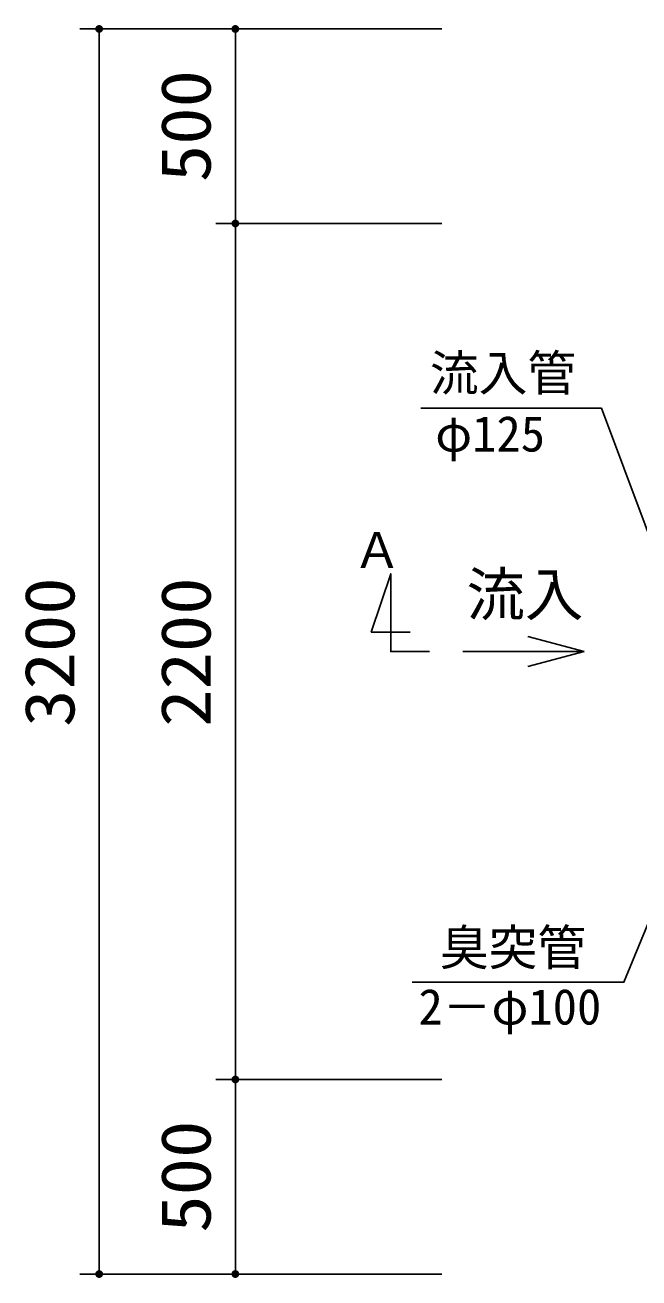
# Model space of a CAD drawing. Units: millimetres, scale not verified. Extents: x -14850 to 14850, y -10500 to 10500.
# Drawn here: x -12266 to -10688, y -910 to 2310 of the extents above; entities that cross this region are included whole.
import ezdxf
from ezdxf.enums import TextEntityAlignment as Align

# ---------------------------------------------------------------- set-up
doc = ezdxf.new("R2010")
doc.units = ezdxf.units.MM
doc.header["$LTSCALE"] = 50
doc.layers.add('0-3_空気管', color=3, linetype='Continuous', lineweight=25)
doc.layers.add('0-5_製作', color=5, linetype='Continuous', lineweight=25)
doc.styles.add('ＭＳ ゴシック', font='')
doc.styles.get('ＭＳ ゴシック').set_extended_font_data('MS Gothic')

msp = doc.modelspace()

# ---------------------------------------------------------------- linework, layer by layer
at = {"layer": '0-3_空気管'}
for p, q in [((-10783.86, 1325.13), (-11248.33, 1325.13)), ((-10573.66, 762.36), (-10783.86, 1325.13)), ((-10828.46, 699.86), (-10973.35, 738.68)), ((-10828.46, 699.86), (-11140.58, 699.86)), ((-10828.46, 699.86), (-10973.35, 661.03))]:
    msp.add_line(p, q, dxfattribs=at)
for points in [[(-11225.67, 699.86), (-11325.67, 699.86), (-11325.67, 899.86), (-11375.67, 749.86), (-11275.67, 749.86)], [(-10499.01, 399.86), (-10726.18, -150.34), (-11270.38, -150.34)]]:
    msp.add_lwpolyline(points, dxfattribs=at)
at = {"layer": '0-5_製作', "color": 2}
for p, q in [((-12125.02, 2299.86), (-11194.57, 2299.86)), ((-12075.02, 2299.86), (-12075.02, -900.14)), ((-11725.02, 2299.86), (-11725.02, 1799.86)), ((-11775.02, 1799.86), (-11194.57, 1799.86)), ((-11725.02, 1799.86), (-11725.02, -400.14)), ((-11775.02, -400.14), (-11194.57, -400.14)), ((-11725.02, -400.14), (-11725.02, -900.14)), ((-12125.02, -900.14), (-11194.57, -900.14))]:
    msp.add_line(p, q, dxfattribs=at)
at = {"layer": '0-5_製作'}
for points in [[(-12084.07, 2304.11), (-12085.02, 2299.86), (-12084.53, 2302.95)], [(-12084.07, 2304.11), (-12075.02, 2299.86), (-12085.02, 2299.86)], [(-12084.53, 2302.95), (-12085.02, 2299.86), (-12085, 2300.48)], [(-12075.02, 2299.86), (-12084.95, 2298.6), (-12085.02, 2299.86)], [(-12084.53, 2302.95), (-12085, 2300.48), (-12084.85, 2301.73)], [(-12075.02, 2299.86), (-12084.71, 2297.37), (-12084.95, 2298.6)], [(-12075.02, 2299.86), (-12084.32, 2296.17), (-12084.71, 2297.37)], [(-12075.02, 2299.86), (-12083.79, 2295.04), (-12084.32, 2296.17)], [(-12083.47, 2305.21), (-12075.02, 2299.86), (-12084.07, 2304.11)], [(-12075.02, 2299.86), (-12083.11, 2293.98), (-12083.79, 2295.04)], [(-12082.73, 2306.23), (-12075.02, 2299.86), (-12083.47, 2305.21)], [(-12075.02, 2299.86), (-12082.31, 2293.01), (-12083.11, 2293.98)], [(-12081.87, 2307.15), (-12075.02, 2299.86), (-12082.73, 2306.23)], [(-12075.02, 2299.86), (-12081.4, 2292.15), (-12082.31, 2293.01)], [(-12080.9, 2307.95), (-12075.02, 2299.86), (-12081.87, 2307.15)], [(-12075.02, 2299.86), (-12080.38, 2291.41), (-12081.4, 2292.15)], [(-12079.84, 2308.62), (-12075.02, 2299.86), (-12080.9, 2307.95)], [(-12075.02, 2299.86), (-12079.28, 2290.81), (-12080.38, 2291.41)], [(-12078.71, 2309.15), (-12075.02, 2299.86), (-12079.84, 2308.62)], [(-12075.02, 2299.86), (-12078.11, 2290.35), (-12079.28, 2290.81)], [(-12077.51, 2309.54), (-12075.02, 2299.86), (-12078.71, 2309.15)], [(-12075.02, 2299.86), (-12076.9, 2290.03), (-12078.11, 2290.35)], [(-12076.28, 2309.78), (-12075.02, 2299.86), (-12077.51, 2309.54)], [(-12075.02, 2299.86), (-12075.65, 2289.88), (-12076.9, 2290.03)], [(-12075.02, 2309.86), (-12075.02, 2299.86), (-12076.28, 2309.78)], [(-12075.02, 2289.86), (-12075.65, 2289.88), (-12075.02, 2299.86)], [(-12074.4, 2309.84), (-12075.02, 2299.86), (-12075.02, 2309.86)], [(-12073.15, 2309.68), (-12075.02, 2299.86), (-12074.4, 2309.84)], [(-12071.93, 2309.37), (-12075.02, 2299.86), (-12073.15, 2309.68)], [(-12071.93, 2309.37), (-12065.02, 2299.86), (-12075.02, 2299.86)], [(-12065.02, 2299.86), (-12075.02, 2289.86), (-12075.02, 2299.86)], [(-12065.02, 2299.86), (-12073.77, 2289.93), (-12075.02, 2289.86)], [(-12065.02, 2299.86), (-12072.54, 2290.17), (-12073.77, 2289.93)], [(-12065.02, 2299.86), (-12071.34, 2290.56), (-12072.54, 2290.17)], [(-12070.77, 2308.9), (-12065.02, 2299.86), (-12071.93, 2309.37)], [(-12065.02, 2299.86), (-12070.21, 2291.09), (-12071.34, 2290.56)], [(-12069.67, 2308.3), (-12065.02, 2299.86), (-12070.77, 2308.9)], [(-12065.02, 2299.86), (-12069.15, 2291.77), (-12070.21, 2291.09)], [(-12068.65, 2307.56), (-12065.02, 2299.86), (-12069.67, 2308.3)], [(-12065.02, 2299.86), (-12068.18, 2292.57), (-12069.15, 2291.77)], [(-12067.73, 2306.7), (-12065.02, 2299.86), (-12068.65, 2307.56)], [(-12065.02, 2299.86), (-12067.32, 2293.48), (-12068.18, 2292.57)], [(-12066.93, 2305.73), (-12065.02, 2299.86), (-12067.73, 2306.7)], [(-12065.02, 2299.86), (-12066.58, 2294.5), (-12067.32, 2293.48)], [(-12066.26, 2304.67), (-12065.02, 2299.86), (-12066.93, 2305.73)], [(-12065.02, 2299.86), (-12065.98, 2295.6), (-12066.58, 2294.5)], [(-12065.73, 2303.54), (-12065.02, 2299.86), (-12066.26, 2304.67)], [(-12065.02, 2299.86), (-12065.51, 2296.77), (-12065.98, 2295.6)], [(-12065.34, 2302.34), (-12065.02, 2299.86), (-12065.73, 2303.54)], [(-12065.04, 2299.23), (-12065.51, 2296.77), (-12065.02, 2299.86)], [(-12065.04, 2299.23), (-12065.2, 2297.98), (-12065.51, 2296.77)], [(-12065.1, 2301.11), (-12065.02, 2299.86), (-12065.34, 2302.34)], [(-11734.07, 2304.11), (-11735.02, 2299.86), (-11735, 2300.48)], [(-11734.07, 2304.11), (-11725.02, 2299.86), (-11735.02, 2299.86)], [(-11725.02, 2299.86), (-11734.95, 2298.6), (-11735.02, 2299.86)], [(-11734.07, 2304.11), (-11735, 2300.48), (-11734.53, 2302.95)], [(-11734.53, 2302.95), (-11735, 2300.48), (-11734.85, 2301.73)], [(-11725.02, 2299.86), (-11734.71, 2297.37), (-11734.95, 2298.6)], [(-11725.02, 2299.86), (-11734.32, 2296.17), (-11734.71, 2297.37)], [(-11725.02, 2299.86), (-11733.79, 2295.04), (-11734.32, 2296.17)], [(-11733.47, 2305.21), (-11725.02, 2299.86), (-11734.07, 2304.11)], [(-11725.02, 2299.86), (-11733.11, 2293.98), (-11733.79, 2295.04)], [(-11732.73, 2306.23), (-11725.02, 2299.86), (-11733.47, 2305.21)], [(-11725.02, 2299.86), (-11732.31, 2293.01), (-11733.11, 2293.98)], [(-11731.87, 2307.15), (-11725.02, 2299.86), (-11732.73, 2306.23)], [(-11725.02, 2299.86), (-11731.4, 2292.15), (-11732.31, 2293.01)], [(-11730.9, 2307.95), (-11725.02, 2299.86), (-11731.87, 2307.15)], [(-11725.02, 2299.86), (-11730.38, 2291.41), (-11731.4, 2292.15)], [(-11729.84, 2308.62), (-11725.02, 2299.86), (-11730.9, 2307.95)], [(-11725.02, 2299.86), (-11729.28, 2290.81), (-11730.38, 2291.41)], [(-11728.71, 2309.15), (-11725.02, 2299.86), (-11729.84, 2308.62)], [(-11725.02, 2299.86), (-11728.11, 2290.35), (-11729.28, 2290.81)], [(-11727.51, 2309.54), (-11725.02, 2299.86), (-11728.71, 2309.15)], [(-11725.02, 2299.86), (-11726.9, 2290.03), (-11728.11, 2290.35)], [(-11726.28, 2309.78), (-11725.02, 2299.86), (-11727.51, 2309.54)], [(-11725.02, 2289.86), (-11726.9, 2290.03), (-11725.02, 2299.86)], [(-11725.02, 2289.86), (-11725.65, 2289.88), (-11726.9, 2290.03)], [(-11725.02, 2309.86), (-11725.02, 2299.86), (-11726.28, 2309.78)], [(-11724.4, 2309.84), (-11725.02, 2299.86), (-11725.02, 2309.86)], [(-11723.15, 2309.68), (-11725.02, 2299.86), (-11724.4, 2309.84)], [(-11721.93, 2309.37), (-11725.02, 2299.86), (-11723.15, 2309.68)], [(-11721.93, 2309.37), (-11715.02, 2299.86), (-11725.02, 2299.86)], [(-11715.02, 2299.86), (-11725.02, 2289.86), (-11725.02, 2299.86)], [(-11715.02, 2299.86), (-11723.77, 2289.93), (-11725.02, 2289.86)], [(-11715.02, 2299.86), (-11722.54, 2290.17), (-11723.77, 2289.93)], [(-11715.02, 2299.86), (-11721.34, 2290.56), (-11722.54, 2290.17)], [(-11720.77, 2308.9), (-11715.02, 2299.86), (-11721.93, 2309.37)], [(-11715.02, 2299.86), (-11720.21, 2291.09), (-11721.34, 2290.56)], [(-11719.67, 2308.3), (-11715.02, 2299.86), (-11720.77, 2308.9)], [(-11715.02, 2299.86), (-11719.15, 2291.77), (-11720.21, 2291.09)], [(-11718.65, 2307.56), (-11715.02, 2299.86), (-11719.67, 2308.3)], [(-11715.02, 2299.86), (-11718.18, 2292.57), (-11719.15, 2291.77)], [(-11717.73, 2306.7), (-11715.02, 2299.86), (-11718.65, 2307.56)], [(-11715.02, 2299.86), (-11717.32, 2293.48), (-11718.18, 2292.57)], [(-11716.93, 2305.73), (-11715.02, 2299.86), (-11717.73, 2306.7)], [(-11715.02, 2299.86), (-11716.58, 2294.5), (-11717.32, 2293.48)], [(-11716.26, 2304.67), (-11715.02, 2299.86), (-11716.93, 2305.73)], [(-11715.02, 2299.86), (-11715.98, 2295.6), (-11716.58, 2294.5)], [(-11715.73, 2303.54), (-11715.02, 2299.86), (-11716.26, 2304.67)], [(-11715.02, 2299.86), (-11715.51, 2296.77), (-11715.98, 2295.6)], [(-11715.34, 2302.34), (-11715.02, 2299.86), (-11715.73, 2303.54)], [(-11715.04, 2299.23), (-11715.51, 2296.77), (-11715.02, 2299.86)], [(-11715.2, 2297.98), (-11715.51, 2296.77), (-11715.04, 2299.23)], [(-11715.1, 2301.11), (-11715.02, 2299.86), (-11715.34, 2302.34)], [(-11734.07, 1804.11), (-11725.02, 1799.86), (-11734.53, 1802.95)], [(-11733.47, 1805.21), (-11725.02, 1799.86), (-11734.07, 1804.11)], [(-11732.73, 1806.23), (-11725.02, 1799.86), (-11733.47, 1805.21)], [(-11731.87, 1807.15), (-11725.02, 1799.86), (-11732.73, 1806.23)], [(-11730.9, 1807.95), (-11725.02, 1799.86), (-11731.87, 1807.15)], [(-11729.84, 1808.62), (-11725.02, 1799.86), (-11730.9, 1807.95)], [(-11728.71, 1809.15), (-11725.02, 1799.86), (-11729.84, 1808.62)], [(-11727.51, 1809.54), (-11725.02, 1799.86), (-11728.71, 1809.15)], [(-11726.28, 1809.78), (-11725.02, 1799.86), (-11727.51, 1809.54)], [(-11725.02, 1809.86), (-11725.02, 1799.86), (-11726.28, 1809.78)], [(-11724.4, 1809.84), (-11725.02, 1799.86), (-11725.02, 1809.86)], [(-11723.15, 1809.68), (-11725.02, 1799.86), (-11724.4, 1809.84)], [(-11723.15, 1809.68), (-11715.02, 1799.86), (-11725.02, 1799.86)], [(-11721.93, 1809.37), (-11715.02, 1799.86), (-11723.15, 1809.68)], [(-11720.77, 1808.9), (-11715.02, 1799.86), (-11721.93, 1809.37)], [(-11719.67, 1808.3), (-11715.02, 1799.86), (-11720.77, 1808.9)], [(-11718.65, 1807.56), (-11715.02, 1799.86), (-11719.67, 1808.3)], [(-11717.73, 1806.7), (-11715.02, 1799.86), (-11718.65, 1807.56)], [(-11716.93, 1805.73), (-11715.02, 1799.86), (-11717.73, 1806.7)], [(-11716.26, 1804.67), (-11715.02, 1799.86), (-11716.93, 1805.73)], [(-11715.73, 1803.54), (-11715.02, 1799.86), (-11716.26, 1804.67)], [(-11715.34, 1802.34), (-11715.02, 1799.86), (-11715.73, 1803.54)], [(-11734.53, 1802.95), (-11735.02, 1799.86), (-11735, 1800.48)], [(-11734.53, 1802.95), (-11725.02, 1799.86), (-11735.02, 1799.86)], [(-11725.02, 1799.86), (-11734.95, 1798.6), (-11735.02, 1799.86)], [(-11734.53, 1802.95), (-11735, 1800.48), (-11734.85, 1801.73)], [(-11725.02, 1799.86), (-11734.71, 1797.37), (-11734.95, 1798.6)], [(-11725.02, 1799.86), (-11734.32, 1796.17), (-11734.71, 1797.37)], [(-11725.02, 1799.86), (-11733.79, 1795.04), (-11734.32, 1796.17)], [(-11725.02, 1799.86), (-11733.11, 1793.98), (-11733.79, 1795.04)], [(-11725.02, 1799.86), (-11732.31, 1793.01), (-11733.11, 1793.98)], [(-11725.02, 1799.86), (-11731.4, 1792.15), (-11732.31, 1793.01)], [(-11725.02, 1799.86), (-11730.38, 1791.41), (-11731.4, 1792.15)], [(-11725.02, 1799.86), (-11729.28, 1790.81), (-11730.38, 1791.41)], [(-11725.02, 1799.86), (-11728.11, 1790.35), (-11729.28, 1790.81)], [(-11725.02, 1799.86), (-11726.9, 1790.03), (-11728.11, 1790.35)], [(-11725.02, 1799.86), (-11725.65, 1789.88), (-11726.9, 1790.03)], [(-11725.02, 1789.86), (-11725.65, 1789.88), (-11725.02, 1799.86)], [(-11715.02, 1799.86), (-11725.02, 1789.86), (-11725.02, 1799.86)], [(-11715.02, 1799.86), (-11723.77, 1789.93), (-11725.02, 1789.86)], [(-11715.02, 1799.86), (-11722.54, 1790.17), (-11723.77, 1789.93)], [(-11715.02, 1799.86), (-11721.34, 1790.56), (-11722.54, 1790.17)], [(-11715.02, 1799.86), (-11720.21, 1791.09), (-11721.34, 1790.56)], [(-11715.02, 1799.86), (-11719.15, 1791.77), (-11720.21, 1791.09)], [(-11715.02, 1799.86), (-11718.18, 1792.57), (-11719.15, 1791.77)], [(-11715.02, 1799.86), (-11717.32, 1793.48), (-11718.18, 1792.57)], [(-11715.02, 1799.86), (-11716.58, 1794.5), (-11717.32, 1793.48)], [(-11715.02, 1799.86), (-11715.98, 1795.6), (-11716.58, 1794.5)], [(-11715.02, 1799.86), (-11715.51, 1796.77), (-11715.98, 1795.6)], [(-11715.02, 1799.86), (-11715.2, 1797.98), (-11715.51, 1796.77)], [(-11715.1, 1801.11), (-11715.02, 1799.86), (-11715.34, 1802.34)], [(-11715.04, 1799.23), (-11715.2, 1797.98), (-11715.02, 1799.86)], [(-11735, -399.52), (-11725.02, -400.14), (-11735.02, -400.14)], [(-11725.02, -400.14), (-11734.95, -401.4), (-11735.02, -400.14)], [(-11734.85, -398.27), (-11725.02, -400.14), (-11735, -399.52)], [(-11725.02, -400.14), (-11734.71, -402.63), (-11734.95, -401.4)], [(-11734.53, -397.05), (-11725.02, -400.14), (-11734.85, -398.27)], [(-11725.02, -400.14), (-11734.32, -403.82), (-11734.71, -402.63)], [(-11734.07, -395.89), (-11725.02, -400.14), (-11734.53, -397.05)], [(-11725.02, -400.14), (-11733.79, -404.96), (-11734.32, -403.82)], [(-11733.47, -394.79), (-11725.02, -400.14), (-11734.07, -395.89)], [(-11725.02, -400.14), (-11733.11, -406.02), (-11733.79, -404.96)], [(-11732.73, -393.77), (-11725.02, -400.14), (-11733.47, -394.79)], [(-11725.02, -400.14), (-11732.31, -406.99), (-11733.11, -406.02)], [(-11731.87, -392.85), (-11725.02, -400.14), (-11732.73, -393.77)], [(-11725.02, -400.14), (-11731.4, -407.85), (-11732.31, -406.99)], [(-11730.9, -392.05), (-11725.02, -400.14), (-11731.87, -392.85)], [(-11725.02, -400.14), (-11730.38, -408.59), (-11731.4, -407.85)], [(-11729.84, -391.38), (-11725.02, -400.14), (-11730.9, -392.05)], [(-11725.02, -400.14), (-11729.28, -409.19), (-11730.38, -408.59)], [(-11728.71, -390.85), (-11725.02, -400.14), (-11729.84, -391.38)], [(-11725.02, -400.14), (-11728.11, -409.65), (-11729.28, -409.19)], [(-11727.51, -390.46), (-11725.02, -400.14), (-11728.71, -390.85)], [(-11725.02, -400.14), (-11726.9, -409.97), (-11728.11, -409.65)], [(-11726.28, -390.22), (-11725.02, -400.14), (-11727.51, -390.46)], [(-11725.02, -400.14), (-11725.65, -410.12), (-11726.9, -409.97)], [(-11725.02, -390.14), (-11725.02, -400.14), (-11726.28, -390.22)], [(-11725.02, -400.14), (-11725.02, -410.14), (-11725.65, -410.12)], [(-11725.02, -390.14), (-11715.02, -400.14), (-11725.02, -400.14)], [(-11724.4, -390.16), (-11715.02, -400.14), (-11725.02, -390.14)], [(-11725.02, -400.14), (-11723.77, -410.06), (-11725.02, -410.14)], [(-11715.02, -400.14), (-11723.77, -410.06), (-11725.02, -400.14)], [(-11723.15, -390.32), (-11715.02, -400.14), (-11724.4, -390.16)], [(-11715.02, -400.14), (-11722.54, -409.83), (-11723.77, -410.06)], [(-11721.93, -390.63), (-11715.02, -400.14), (-11723.15, -390.32)], [(-11715.02, -400.14), (-11721.34, -409.44), (-11722.54, -409.83)], [(-11720.77, -391.1), (-11715.02, -400.14), (-11721.93, -390.63)], [(-11715.02, -400.14), (-11720.21, -408.91), (-11721.34, -409.44)], [(-11719.67, -391.7), (-11715.02, -400.14), (-11720.77, -391.1)], [(-11715.02, -400.14), (-11719.15, -408.23), (-11720.21, -408.91)], [(-11718.65, -392.44), (-11715.02, -400.14), (-11719.67, -391.7)], [(-11715.02, -400.14), (-11718.18, -407.43), (-11719.15, -408.23)], [(-11717.73, -393.3), (-11715.02, -400.14), (-11718.65, -392.44)], [(-11715.02, -400.14), (-11717.32, -406.52), (-11718.18, -407.43)], [(-11716.93, -394.27), (-11715.02, -400.14), (-11717.73, -393.3)], [(-11715.02, -400.14), (-11716.58, -405.5), (-11717.32, -406.52)], [(-11716.26, -395.33), (-11715.02, -400.14), (-11716.93, -394.27)], [(-11715.02, -400.14), (-11715.98, -404.4), (-11716.58, -405.5)], [(-11715.73, -396.46), (-11715.02, -400.14), (-11716.26, -395.33)], [(-11715.02, -400.14), (-11715.51, -403.23), (-11715.98, -404.4)], [(-11715.34, -397.66), (-11715.02, -400.14), (-11715.73, -396.46)], [(-11715.02, -400.14), (-11715.2, -402.02), (-11715.51, -403.23)], [(-11715.1, -398.89), (-11715.02, -400.14), (-11715.34, -397.66)], [(-11715.02, -400.14), (-11715.04, -400.77), (-11715.2, -402.02)], [(-12085, -899.52), (-12075.02, -900.14), (-12085.02, -900.14)], [(-12085.02, -900.14), (-12084.71, -902.63), (-12084.95, -901.4)], [(-12075.02, -900.14), (-12084.71, -902.63), (-12085.02, -900.14)], [(-12084.85, -898.27), (-12075.02, -900.14), (-12085, -899.52)], [(-12084.53, -897.05), (-12075.02, -900.14), (-12084.85, -898.27)], [(-12075.02, -900.14), (-12084.32, -903.83), (-12084.71, -902.63)], [(-12084.07, -895.89), (-12075.02, -900.14), (-12084.53, -897.05)], [(-12075.02, -900.14), (-12083.79, -904.96), (-12084.32, -903.83)], [(-12083.47, -894.79), (-12075.02, -900.14), (-12084.07, -895.89)], [(-12075.02, -900.14), (-12083.11, -906.02), (-12083.79, -904.96)], [(-12082.73, -893.77), (-12075.02, -900.14), (-12083.47, -894.79)], [(-12075.02, -900.14), (-12082.31, -906.99), (-12083.11, -906.02)], [(-12081.87, -892.85), (-12075.02, -900.14), (-12082.73, -893.77)], [(-12075.02, -900.14), (-12081.4, -907.85), (-12082.31, -906.99)], [(-12080.9, -892.05), (-12075.02, -900.14), (-12081.87, -892.85)], [(-12075.02, -900.14), (-12080.38, -908.59), (-12081.4, -907.85)], [(-12079.84, -891.38), (-12075.02, -900.14), (-12080.9, -892.05)], [(-12075.02, -900.14), (-12079.28, -909.19), (-12080.38, -908.59)], [(-12078.71, -890.85), (-12075.02, -900.14), (-12079.84, -891.38)], [(-12075.02, -900.14), (-12078.11, -909.65), (-12079.28, -909.19)], [(-12077.51, -890.46), (-12075.02, -900.14), (-12078.71, -890.85)], [(-12075.02, -900.14), (-12076.9, -909.97), (-12078.11, -909.65)], [(-12076.28, -890.22), (-12075.02, -900.14), (-12077.51, -890.46)], [(-12075.02, -900.14), (-12075.65, -910.12), (-12076.9, -909.97)], [(-12075.02, -890.14), (-12075.02, -900.14), (-12076.28, -890.22)], [(-12075.02, -900.14), (-12075.02, -910.14), (-12075.65, -910.12)], [(-12075.02, -890.14), (-12065.02, -900.14), (-12075.02, -900.14)], [(-12074.4, -890.16), (-12065.02, -900.14), (-12075.02, -890.14)], [(-12075.02, -900.14), (-12073.77, -910.07), (-12075.02, -910.14)], [(-12065.02, -900.14), (-12073.77, -910.07), (-12075.02, -900.14)], [(-12073.15, -890.32), (-12065.02, -900.14), (-12074.4, -890.16)], [(-12065.02, -900.14), (-12072.54, -909.83), (-12073.77, -910.07)], [(-12071.93, -890.63), (-12065.02, -900.14), (-12073.15, -890.32)], [(-12065.02, -900.14), (-12071.34, -909.44), (-12072.54, -909.83)], [(-12070.77, -891.1), (-12065.02, -900.14), (-12071.93, -890.63)], [(-12065.02, -900.14), (-12070.21, -908.91), (-12071.34, -909.44)], [(-12069.67, -891.7), (-12065.02, -900.14), (-12070.77, -891.1)], [(-12065.02, -900.14), (-12069.15, -908.23), (-12070.21, -908.91)], [(-12068.65, -892.44), (-12065.02, -900.14), (-12069.67, -891.7)], [(-12065.02, -900.14), (-12068.18, -907.43), (-12069.15, -908.23)], [(-12067.73, -893.3), (-12065.02, -900.14), (-12068.65, -892.44)], [(-12065.02, -900.14), (-12067.32, -906.52), (-12068.18, -907.43)], [(-12066.93, -894.27), (-12065.02, -900.14), (-12067.73, -893.3)], [(-12065.02, -900.14), (-12066.58, -905.5), (-12067.32, -906.52)], [(-12066.26, -895.33), (-12065.02, -900.14), (-12066.93, -894.27)], [(-12065.02, -900.14), (-12065.98, -904.4), (-12066.58, -905.5)], [(-12065.73, -896.46), (-12065.02, -900.14), (-12066.26, -895.33)], [(-12065.02, -900.14), (-12065.51, -903.23), (-12065.98, -904.4)], [(-12065.34, -897.66), (-12065.02, -900.14), (-12065.73, -896.46)], [(-12065.02, -900.14), (-12065.2, -902.02), (-12065.51, -903.23)], [(-12065.1, -898.89), (-12065.02, -900.14), (-12065.34, -897.66)], [(-12065.02, -900.14), (-12065.04, -900.77), (-12065.2, -902.02)], [(-11735, -899.52), (-11725.02, -900.14), (-11735.02, -900.14)], [(-11735.02, -900.14), (-11734.71, -902.63), (-11734.95, -901.4)], [(-11725.02, -900.14), (-11734.71, -902.63), (-11735.02, -900.14)], [(-11734.85, -898.27), (-11725.02, -900.14), (-11735, -899.52)], [(-11734.53, -897.05), (-11725.02, -900.14), (-11734.85, -898.27)], [(-11725.02, -900.14), (-11734.32, -903.83), (-11734.71, -902.63)], [(-11734.07, -895.89), (-11725.02, -900.14), (-11734.53, -897.05)], [(-11725.02, -900.14), (-11733.79, -904.96), (-11734.32, -903.83)], [(-11733.47, -894.79), (-11725.02, -900.14), (-11734.07, -895.89)], [(-11725.02, -900.14), (-11733.11, -906.02), (-11733.79, -904.96)], [(-11732.73, -893.77), (-11725.02, -900.14), (-11733.47, -894.79)], [(-11725.02, -900.14), (-11732.31, -906.99), (-11733.11, -906.02)], [(-11731.87, -892.85), (-11725.02, -900.14), (-11732.73, -893.77)], [(-11725.02, -900.14), (-11731.4, -907.85), (-11732.31, -906.99)], [(-11730.9, -892.05), (-11725.02, -900.14), (-11731.87, -892.85)], [(-11725.02, -900.14), (-11730.38, -908.59), (-11731.4, -907.85)], [(-11729.84, -891.38), (-11725.02, -900.14), (-11730.9, -892.05)], [(-11725.02, -900.14), (-11729.28, -909.19), (-11730.38, -908.59)], [(-11728.71, -890.85), (-11725.02, -900.14), (-11729.84, -891.38)], [(-11725.02, -900.14), (-11728.11, -909.65), (-11729.28, -909.19)], [(-11727.51, -890.46), (-11725.02, -900.14), (-11728.71, -890.85)], [(-11725.02, -900.14), (-11726.9, -909.97), (-11728.11, -909.65)], [(-11726.28, -890.22), (-11725.02, -900.14), (-11727.51, -890.46)], [(-11725.02, -900.14), (-11725.65, -910.12), (-11726.9, -909.97)], [(-11725.02, -890.14), (-11725.02, -900.14), (-11726.28, -890.22)], [(-11725.02, -900.14), (-11725.02, -910.14), (-11725.65, -910.12)], [(-11725.02, -890.14), (-11715.02, -900.14), (-11725.02, -900.14)], [(-11724.4, -890.16), (-11715.02, -900.14), (-11725.02, -890.14)], [(-11725.02, -900.14), (-11723.77, -910.07), (-11725.02, -910.14)], [(-11715.02, -900.14), (-11723.77, -910.07), (-11725.02, -900.14)], [(-11723.15, -890.32), (-11715.02, -900.14), (-11724.4, -890.16)], [(-11715.02, -900.14), (-11722.54, -909.83), (-11723.77, -910.07)], [(-11721.93, -890.63), (-11715.02, -900.14), (-11723.15, -890.32)], [(-11715.02, -900.14), (-11721.34, -909.44), (-11722.54, -909.83)], [(-11720.77, -891.1), (-11715.02, -900.14), (-11721.93, -890.63)], [(-11715.02, -900.14), (-11720.21, -908.91), (-11721.34, -909.44)], [(-11719.67, -891.7), (-11715.02, -900.14), (-11720.77, -891.1)], [(-11715.02, -900.14), (-11719.15, -908.23), (-11720.21, -908.91)], [(-11718.65, -892.44), (-11715.02, -900.14), (-11719.67, -891.7)], [(-11715.02, -900.14), (-11718.18, -907.43), (-11719.15, -908.23)], [(-11717.73, -893.3), (-11715.02, -900.14), (-11718.65, -892.44)], [(-11715.02, -900.14), (-11717.32, -906.52), (-11718.18, -907.43)], [(-11716.93, -894.27), (-11715.02, -900.14), (-11717.73, -893.3)], [(-11715.02, -900.14), (-11716.58, -905.5), (-11717.32, -906.52)], [(-11716.26, -895.33), (-11715.02, -900.14), (-11716.93, -894.27)], [(-11715.02, -900.14), (-11715.98, -904.4), (-11716.58, -905.5)], [(-11715.73, -896.46), (-11715.02, -900.14), (-11716.26, -895.33)], [(-11715.02, -900.14), (-11715.51, -903.23), (-11715.98, -904.4)], [(-11715.34, -897.66), (-11715.02, -900.14), (-11715.73, -896.46)], [(-11715.02, -900.14), (-11715.2, -902.02), (-11715.51, -903.23)], [(-11715.1, -898.89), (-11715.02, -900.14), (-11715.34, -897.66)], [(-11715.02, -900.14), (-11715.04, -900.77), (-11715.2, -902.02)]]:
    msp.add_solid(points, dxfattribs=at)

# ---------------------------------------------------------------- texts
at = {"layer": '0-3_空気管', "color": 4, "style": 'ＭＳ ゴシック'}
for s, height, p in [('\u3000流入管\u3000', 91.79, (-11350.08, 1342.23)), ('φ125', 91.79, (-11211.22, 1186.1)), ('Ａ', 91.79, (-11423.06, 887.33)), ('\u3000流入', 110, (-11280.79, 758.87)), ('\u3000\u3000臭突管\u3000\u3000', 91.79, (-11449.54, -134.14)), ('2－φ100', 91.79, (-11254.26, -286.44))]:
    msp.add_text(s, height=height, dxfattribs=at).set_placement(p, align=Align.BOTTOM_LEFT)
at = {"layer": '0-5_製作', "color": 4, "style": 'ＭＳ ゴシック', "width": 1.1}
for s, p in [('500', (-11750.02, 1906.11)), ('3200', (-12100.02, 506.11)), ('2200', (-11750.02, 506.11)), ('500', (-11750.02, -793.89))]:
    msp.add_text(s, height=128.4, rotation=90, dxfattribs=at).set_placement(p, align=Align.BOTTOM_LEFT)

doc.saveas('drawing.dxf')
